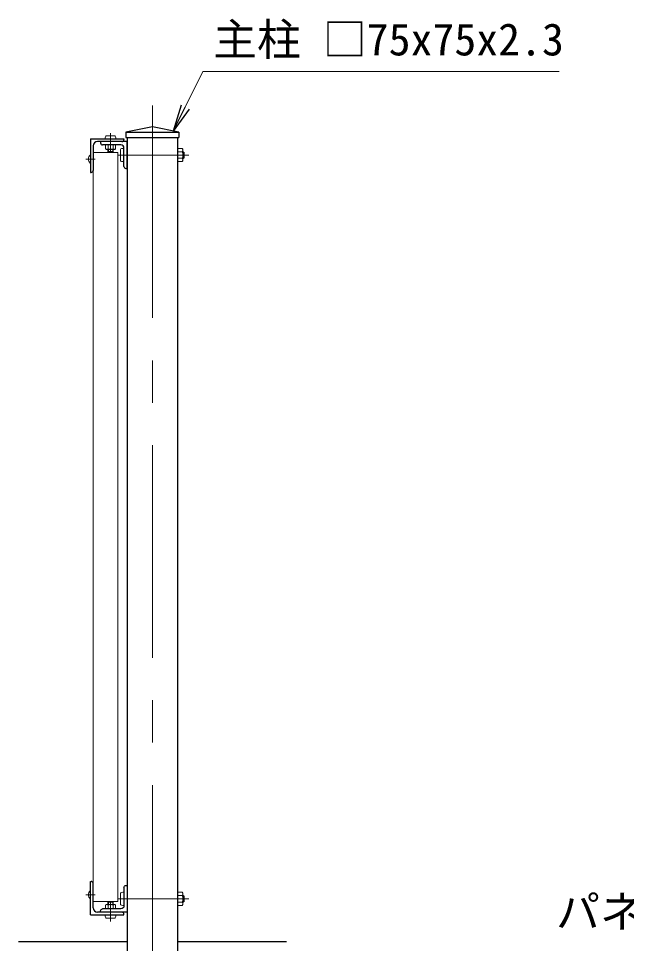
# Model space of a CAD drawing. Units: millimetres, scale not verified. Extents: x -4200 to 4200, y -2970 to 2970.
# Drawn here: x -169 to 739, y 240 to 1623 of the extents above; entities that cross this region are included whole.
import ezdxf
from ezdxf.enums import TextEntityAlignment as Align

# ---------------------------------------------------------------- set-up
doc = ezdxf.new("R2010")
doc.units = ezdxf.units.MM
doc.header["$LTSCALE"] = 10
doc.linetypes.add('DASHED', pattern=[7.5, 6, -1.5])
doc.linetypes.add('USER1', pattern=[50.8, 31.75, -6.35, 6.35, -6.35])
for name, color, linetype, lineweight in [('0-0_D-BMK', 2, 'USER1', 13), ('0-1_D-STR4', 7, 'Continuous', 25), ('0-2_D-STR1', 1, 'Continuous', 25), ('0-3_D-STR3', 3, 'Continuous', 13), ('0-4_D-STR2', 7, 'DASHED', 13), ('0-5_0', 7, 'Continuous', 25), ('0-9_D-STR-TXT', 7, 'Continuous', 13)]:
    doc.layers.add(name, color=color, linetype=linetype, lineweight=lineweight)
doc.styles.add('ＭＳ ゴシック', font='')
doc.styles.get('ＭＳ ゴシック').set_extended_font_data('MS Gothic')

# ---------------------------------------------------------------- blocks, each defined once
blk = doc.blocks.new('L40x5')
at = {"layer": '0-5_0'}
for p, q in [((-153.11, 166.89), (-153.11, -108.11)), ((-108.11, -153.11), (166.89, -153.11))]:
    blk.add_line(p, q, dxfattribs=at)
blk.add_lwpolyline([(-183.11, 196.89), (-203.11, 196.89), (-203.11, -203.11), (196.89, -203.11), (196.89, -183.11)], dxfattribs=at)
for centre, radius, start, end in [((-183.11, 166.89), 30, 0, 90), ((-108.11, -108.11), 45, 180, 270), ((166.89, -183.11), 30, 0, 90)]:
    blk.add_arc(centre, radius, start, end, dxfattribs=at)
blk = doc.blocks.new('_Open')
at = {"layer": '0-5_0'}
blk.add_line((-10, 1.667), (0, 0), dxfattribs=at)
blk.add_lwpolyline([(-10, -1.667), (0, 0), (-10, 0)], dxfattribs=at)

msp = doc.modelspace()

# ---------------------------------------------------------------- linework, layer by layer
at = {"layer": '0-0_D-BMK'}
for p, q in [((31.23, 1493.04), (31.23, -106.96)), ((-31.27, 1423.04), (-31.27, 1451.87)), ((-68.18, 1413.04), (-54.49, 1413.04)), ((-20.67, 1419.04), (85.61, 1419.04)), ((-68.18, 313.04), (-54.49, 313.04)), ((-20.67, 307.04), (85.61, 307.04)), ((-31.27, 303.04), (-31.27, 274.21)), ((-31.27, 301.87), (-31.27, 273.04))]:
    msp.add_line(p, q, dxfattribs=at)
at = {"layer": '0-1_D-STR4'}
for p, q in [((-168.77, 243.04), (-6.27, 243.04)), ((68.73, 243.04), (231.23, 243.04))]:
    msp.add_line(p, q, dxfattribs=at)
at = {"layer": '0-2_D-STR1'}
for p, q in [((-8.27, 1453.04), (70.73, 1453.04)), ((70.73, 1453.04), (70.73, 1445.04)), ((-61.27, 1443.04), (-61.27, 1393.04)), ((-61.27, 1443.04), (-11.27, 1443.04)), ((-14.27, 1439.04), (-50.77, 1439.04)), ((-11.27, 1443.04), (-11.27, 1442.04)), ((-6.27, 1445.04), (-6.27, -56.96)), ((68.73, 1445.04), (68.73, -56.96)), ((-57.27, 1432.54), (-57.27, 1396.04)), ((-61.27, 1393.04), (-60.27, 1393.04)), ((-61.27, 283.04), (-61.27, 333.04)), ((-61.27, 333.04), (-60.27, 333.04)), ((-57.27, 293.54), (-57.27, 330.04)), ((-61.27, 283.04), (-11.27, 283.04)), ((-14.27, 287.04), (-50.77, 287.04)), ((-11.27, 283.04), (-11.27, 284.04))]:
    msp.add_line(p, q, dxfattribs=at)
msp.add_lwpolyline([(70.73, 1453.04), (31.23, 1461.04), (-8.27, 1453.04), (-8.27, 1445.04), (70.73, 1445.04)], dxfattribs=at)
for centre, radius, start, end in [((-50.77, 1432.54), 6.5, 90, 180), ((-14.27, 1442.04), 3, 270, 0), ((-60.27, 1396.04), 3, 270, 0), ((-60.27, 330.04), 3, 0, 90), ((-50.77, 293.54), 6.5, 180, 270), ((-14.27, 284.04), 3, 0, 90)]:
    msp.add_arc(centre, radius, start, end, dxfattribs=at)
at = {"layer": '0-3_D-STR3'}
for p, q in [((-23.27, 1443.04), (-39.27, 1443.04)), ((-24.77, 1447.84), (-37.77, 1447.84)), ((-38.77, 1434.04), (-23.76, 1434.04)), ((-37.52, 1427.54), (-25.02, 1427.54)), ((-35.27, 1427.54), (-35.27, 1424.24)), ((-35.02, 1434.04), (-35.02, 1428.26)), ((-34.52, 1427.54), (-34.52, 1423.49)), ((-28.02, 1427.54), (-28.02, 1423.49)), ((-27.51, 1434.04), (-27.51, 1428.26)), ((-27.27, 1427.54), (-27.27, 1424.24)), ((-16.27, 1427.54), (-16.27, 1410.54)), ((-11.27, 1429.04), (-11.27, 1409.04)), ((-11.27, 1428.85), (-11.27, 1409.22)), ((68.73, 1409.22), (68.73, 1428.85)), ((76.73, 1410.79), (76.73, 1427.29)), ((-61.67, 1419.04), (-61.27, 1419.04)), ((-61.27, 1419.04), (-61.27, 1407.04)), ((-28.47, 1423.04), (-34.07, 1423.04)), ((-27.27, 1424.24), (-28.47, 1423.04)), ((68.73, 1423.95), (75.83, 1423.95)), ((68.73, 1414.13), (75.83, 1414.13)), ((76.73, 1424.04), (77.23, 1424.04)), ((76.73, 1423.04), (78.73, 1423.04)), ((76.73, 1415.04), (78.73, 1415.04)), ((76.73, 1414.04), (77.23, 1414.04)), ((77.23, 1424.04), (77.23, 1414.04)), ((77.23, 1424.04), (78.73, 1423.04)), ((78.73, 1415.04), (77.23, 1414.04)), ((78.73, 1423.04), (78.73, 1415.04)), ((-61.67, 1407.04), (-61.27, 1407.04)), ((-61.67, 319.04), (-61.27, 319.04)), ((-61.27, 307.04), (-61.27, 319.04)), ((-61.67, 307.04), (-61.27, 307.04)), ((-16.27, 298.54), (-16.27, 315.54)), ((-11.27, 297.04), (-11.27, 317.04)), ((-11.27, 297.22), (-11.27, 316.85)), ((68.73, 316.85), (68.73, 297.22)), ((68.73, 311.95), (75.83, 311.95)), ((76.73, 315.29), (76.73, 298.79)), ((76.73, 312.04), (77.23, 312.04)), ((76.73, 311.04), (78.73, 311.04)), ((77.23, 302.04), (77.23, 312.04)), ((78.73, 311.04), (77.23, 312.04)), ((78.73, 303.04), (78.73, 311.04)), ((-38.77, 292.04), (-23.76, 292.04)), ((-37.52, 298.54), (-25.02, 298.54)), ((-35.27, 298.54), (-35.27, 301.84)), ((-35.02, 292.04), (-35.02, 297.81)), ((-34.52, 298.54), (-34.52, 302.59)), ((-28.47, 303.04), (-34.07, 303.04)), ((-27.27, 301.84), (-28.47, 303.04)), ((-28.02, 298.54), (-28.02, 302.59)), ((-27.51, 292.04), (-27.51, 297.81)), ((-27.27, 298.54), (-27.27, 301.84)), ((68.73, 302.13), (75.83, 302.13)), ((76.73, 303.04), (78.73, 303.04)), ((76.73, 302.04), (77.23, 302.04)), ((77.23, 302.04), (78.73, 303.04)), ((-23.27, 283.04), (-39.27, 283.04)), ((-24.77, 278.24), (-37.77, 278.24))]:
    msp.add_line(p, q, dxfattribs=at)
for points in [[(-38.77, 1434.04), (-38.77, 1428.26), (-37.52, 1427.54)], [(-23.76, 1434.04), (-23.76, 1428.26), (-25.02, 1427.54)], [(68.73, 1428.85), (75.83, 1428.85), (76.73, 1427.29)], [(-27.27, 1424.24), (-35.27, 1424.24), (-34.07, 1423.04)], [(68.73, 1409.22), (75.83, 1409.22), (76.73, 1410.79)], [(68.73, 316.85), (75.83, 316.85), (76.73, 315.29)], [(-38.77, 292.04), (-38.77, 297.81), (-37.52, 298.54)], [(-27.27, 301.84), (-35.27, 301.84), (-34.07, 303.04)], [(-23.76, 292.04), (-23.76, 297.81), (-25.02, 298.54)], [(68.73, 297.22), (75.83, 297.22), (76.73, 298.79)]]:
    msp.add_lwpolyline(points, dxfattribs=at)
for centre, radius, start, end in [((-36.9, 1431.01), 3.32, 235.61585, 304.38416), ((-31.27, 1440.1), 12.42, 252.4121, 287.5879), ((-25.64, 1431.01), 3.32, 235.61586, 304.38414), ((72.24, 1426.4), 4.34, 325.61587, 34.38413), ((-56.04, 1413.04), 8.22, 133.14261, 226.85739), ((60.35, 1419.04), 16.24, 342.41211, 17.58789), ((72.24, 1411.68), 4.34, 325.61587, 34.38413), ((-56.04, 313.04), 8.22, 133.14261, 226.85739), ((72.24, 314.4), 4.34, 325.61587, 34.38413), ((60.35, 307.04), 16.24, 342.41211, 17.58789), ((-36.9, 295.07), 3.32, 55.61584, 124.38415), ((-31.27, 285.98), 12.42, 72.4121, 107.5879), ((-25.64, 295.07), 3.32, 55.61586, 124.38414), ((72.24, 299.68), 4.34, 325.61587, 34.38413)]:
    msp.add_arc(centre, radius, start, end, dxfattribs=at)
for centre, major_axis, ratio, start_param, end_param in [((-37.77, 1443.04), (0, -4.8), 0.3125, 3.1415927, 4.712389), ((-24.77, 1443.04), (0, -4.8), 0.3125, 1.5707963, 3.1415927), ((-11.27, 1427.54), (-5, 0), 0.3, 4.712389, 6.2831853), ((-11.27, 1410.54), (-5, 0), 0.3, 6.2831853, 7.8539816), ((-11.27, 315.54), (-5, 0), 0.3, 4.712389, 6.2831853), ((-11.27, 298.54), (-5, 0), 0.3, 6.2831853, 7.8539816), ((-37.77, 283.04), (0, 4.8), 0.3125, 1.5707963, 3.1415927), ((-24.77, 283.04), (0, 4.8), 0.3125, 3.1415927, 4.712389)]:
    msp.add_ellipse(centre, major_axis=major_axis, ratio=ratio, start_param=start_param, end_param=end_param, dxfattribs=at)
at = {"layer": '0-4_D-STR2', "linetype": 'Continuous'}
for p, q in [((-57.27, 1423.04), (-57.27, 303.04)), ((-57.27, 1423.04), (-20.67, 1423.04)), ((-20.67, 1423.04), (-20.67, 303.04)), ((-57.27, 303.04), (-20.67, 303.04))]:
    msp.add_line(p, q, dxfattribs=at)
at = {"layer": '0-9_D-STR-TXT'}
msp.add_lwpolyline([(638.52, 1544.08), (106.59, 1544.08), (63.12, 1456.55)], dxfattribs=at)

# ---------------------------------------------------------------- block references
at = {"layer": '0-3_D-STR3', "xscale": 0.1, "yscale": 0.1, "rotation": 180}
msp.add_blockref('L40x5', (-26.58, 1418.73), dxfattribs=at)
at = {"layer": '0-3_D-STR3', "xscale": -0.1, "yscale": 0.1}
msp.add_blockref('L40x5', (-26.58, 307.35), dxfattribs=at)
at = {"layer": '0-9_D-STR-TXT', "xscale": 4, "yscale": 4, "rotation": 243.59136}
msp.add_blockref('_Open', (62.23, 1454.76), dxfattribs=at)

# ---------------------------------------------------------------- texts
at = {"layer": '0-9_D-STR-TXT', "style": 'ＭＳ ゴシック'}
for s, p in [('主柱 □75x75x2.3', (121.78, 1553.49)), ('パネルB.N（角根）', (634.01, 249.46))]:
    msp.add_text(s, height=48.09, dxfattribs=at).set_placement(p, align=Align.BOTTOM_LEFT)

doc.saveas('drawing.dxf')
